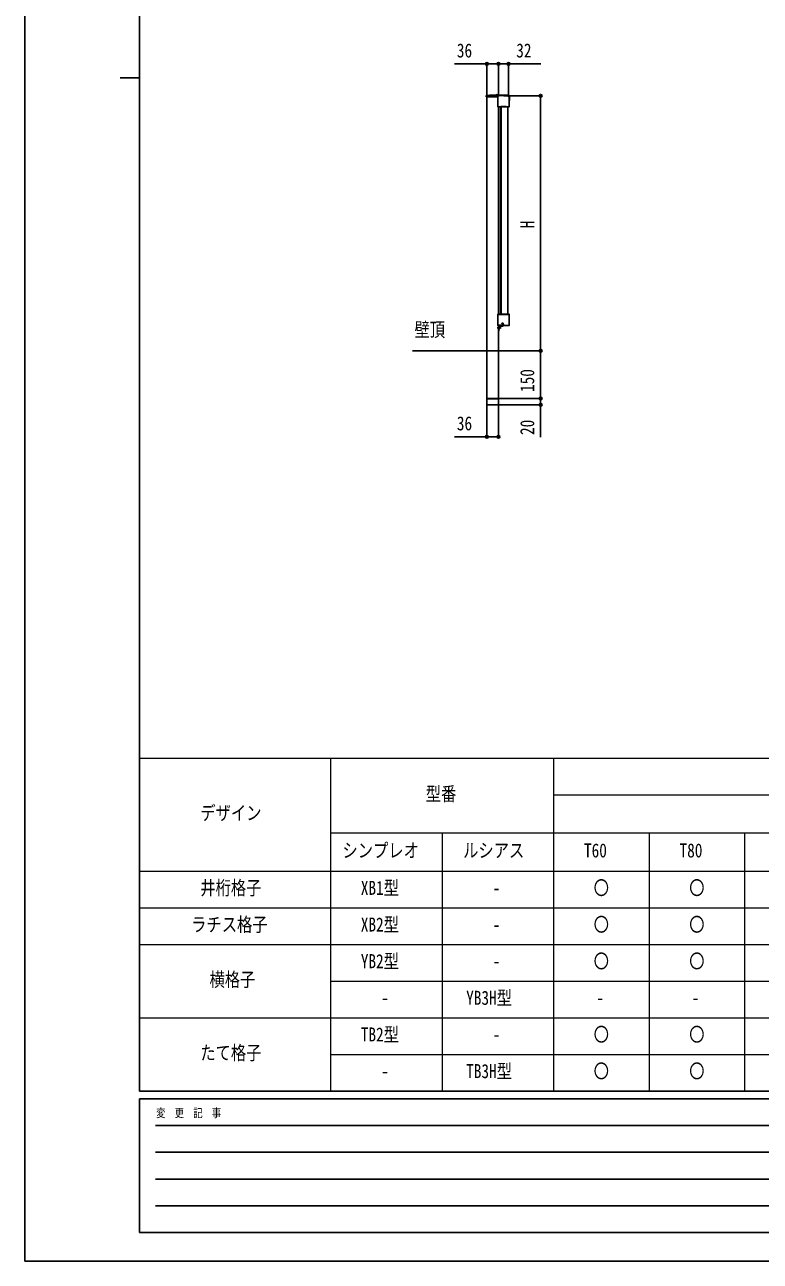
# Model space of a CAD drawing. Units: millimetres, scale not verified. Extents: x -5046 to 5046, y -3564 to 3564.
# Drawn here: x -5046 to -2737, y -3564 to 316 of the extents above; entities that cross this region are included whole.
import ezdxf
from ezdxf.enums import TextEntityAlignment as Align

# ---------------------------------------------------------------- set-up
doc = ezdxf.new("R2010")
doc.units = ezdxf.units.MM
doc.header["$LTSCALE"] = 18
doc.layers.add('0-1_TABLE1', color=7, linetype='Continuous', lineweight=18)
for name, color, linetype in [('0-2_USER1', 3, 'Continuous'), ('0-3_YKK_A1', 4, 'Continuous'), ('0-4_YKK_D', 6, 'Continuous'), ('0-5_YKK_ZWAK', 7, 'Continuous')]:
    doc.layers.add(name, color=color, linetype=linetype)
doc.styles.add('ＭＳ ゴシック', font='')
doc.styles.get('ＭＳ ゴシック').set_extended_font_data('MS Gothic')

msp = doc.modelspace()

# ---------------------------------------------------------------- linework, layer by layer
at = {"layer": '0-1_TABLE1'}
for p, q in [((-4685.98, -1985), (-85.98, -1985)), ((-4685.98, -1985), (-4685.98, -3030)), ((-4085.98, -1985), (-4085.98, -3030)), ((-3385.98, -1985), (-3385.98, -3030)), ((-3385.98, -2100), (-85.98, -2100)), ((-4085.98, -2220), (-85.98, -2220)), ((-3735.98, -2220), (-3735.98, -3030)), ((-3085.98, -2220), (-3085.98, -3030)), ((-2785.98, -2220), (-2785.98, -3030)), ((-4685.98, -2340), (-85.98, -2340)), ((-4685.98, -2455), (-85.98, -2455)), ((-4685.98, -2570), (-85.98, -2570)), ((-4085.98, -2685), (-85.98, -2685)), ((-4685.98, -2800), (-85.98, -2800)), ((-4085.98, -2915), (-85.98, -2915)), ((-4685.98, -3030), (-85.98, -3030))]:
    msp.add_line(p, q, dxfattribs=at)
at = {"layer": '0-3_YKK_A1'}
for p, q in [((-3597.02, 90.07), (-3597.02, 93.07)), ((-3563.52, 90.07), (-3597.02, 90.07)), ((-3595.52, 94.57), (-3528.03, 94.57)), ((-3595.02, -706.83), (-3595.02, 90.07)), ((-3585.72, 95.57), (-3565.92, 95.57)), ((-3558.25, 94.57), (-3566.2, 94.57)), ((-3564.3, 96.65), (-3563.37, 94.78)), ((-3561.25, 92.34), (-3563.52, 90.07)), ((-3563.37, 94.78), (-3562.22, 94.18)), ((-3562.65, 97.06), (-3562.65, 96.17)), ((-3562.22, 98.07), (-3562.22, 92.43)), ((-3561.25, 93.3), (-3561.25, 59.8)), ((-3525.77, 94.28), (-3560.27, 94.28)), ((-3559.02, 94.57), (-3559.31, 94.28)), ((-3558.53, 95.57), (-3527.73, 95.57)), ((-3524.79, 59.8), (-3524.79, 93.3)), ((-3524.78, 64.05), (-3524.53, 92.34)), ((-3560.27, 58.82), (-3560.05, 58.82)), ((-3560.05, 58.82), (-3559.77, 59.01)), ((-3559.02, 59.01), (-3559.02, -592.67)), ((-3557.52, 58.67), (-3529.22, 58.67)), ((-3552.72, 58.67), (-3552.72, 59.01)), ((-3551.52, 58.67), (-3551.52, -592.33)), ((-3551.02, 59.08), (-3535.02, 59.08)), ((-3550.72, 58.67), (-3550.72, -592.33)), ((-3540.52, 58.67), (-3540.52, 59.08)), ((-3535.02, 59.08), (-3534.02, 59.01)), ((-3534.02, 59.01), (-3526.27, 59.01)), ((-3529.22, 58.67), (-3529.22, -592.33)), ((-3525.99, 58.82), (-3526.27, 59.01)), ((-3525.99, 58.82), (-3525.77, 58.82)), ((-3561.25, -593.45), (-3561.25, -626.95)), ((-3560.05, -592.47), (-3560.27, -592.47)), ((-3560.05, -592.47), (-3559.77, -592.67)), ((-3552.02, -592.67), (-3559.77, -592.67)), ((-3552.72, -592.93), (-3552.72, -592.33)), ((-3551.02, -592.73), (-3552.02, -592.67)), ((-3535.02, -592.73), (-3551.02, -592.73)), ((-3548.22, -619.83), (-3548.72, -620.33)), ((-3548.22, -619.83), (-3545.72, -619.83)), ((-3540.52, -592.83), (-3540.52, -592.33)), ((-3525.99, -592.47), (-3526.27, -592.67)), ((-3525.77, -592.47), (-3525.99, -592.47)), ((-3524.79, -626.95), (-3524.79, -593.45)), ((-3550.02, -634.83), (-3563.06, -634.83)), ((-3560.27, -627.94), (-3525.77, -627.94)), ((-3559.02, -627.94), (-3559.02, -629.83)), ((-3559.02, -645.83), (-3559.02, -629.33)), ((-3559.02, -629.83), (-3559.02, -645.83)), ((-3559.02, -645.83), (-3559.02, -706.83)), ((-3557.52, -645.83), (-3559.02, -645.83)), ((-3557.52, -645.83), (-3559.02, -645.83)), ((-3557.52, -628.83), (-3557.52, -645.83)), ((-3557.52, -630.58), (-3557.52, -636.83)), ((-3557.52, -630.58), (-3557.01, -630.58)), ((-3557.52, -639.08), (-3557.52, -632.83)), ((-3557.52, -639.08), (-3557.01, -639.08)), ((-3557.02, -628.33), (-3546.22, -628.33)), ((-3557.01, -630.58), (-3557.01, -636.83)), ((-3557.01, -639.08), (-3557.01, -632.83)), ((-3545.72, -626.83), (-3556.52, -626.83)), ((-3556.52, -639.83), (-3556.52, -630.33)), ((-3555.52, -629.33), (-3546.22, -629.33)), ((-3545.22, -621.83), (-3545.22, -626.33)), ((-3543.72, -621.83), (-3543.72, -625.83)), ((-3542.72, -623.83), (-3542.72, -625.83)), ((-3489.69, -706.83), (-3828.84, -706.83)), ((-3559.02, -706.83), (-3559.02, -856.83)), ((-3558.82, -857.83), (-3595.22, -857.83)), ((-3595.22, -876.83), (-3558.82, -876.83))]:
    msp.add_line(p, q, dxfattribs=at)
for points in [[(-3561.8, 97.06), (-3561.8, 96.17), (-3562.65, 96.17)], [(-3560.15, 96.65), (-3561.08, 94.78), (-3562.22, 94.18)], [(-3559.77, 59.01), (-3552.02, 59.01), (-3551.02, 59.08)], [(-3557.52, 58.67), (-3557.52, -592.33), (-3529.22, -592.33)], [(-3548.72, -620.33), (-3548.72, -621.33), (-3545.72, -621.33)], [(-3526.27, -592.67), (-3534.02, -592.67), (-3535.02, -592.73)], [(-3555.43, -632.75), (-3557.33, -633.68), (-3557.94, -634.83)], [(-3555.43, -636.9), (-3557.33, -635.97), (-3557.94, -634.83)], [(-3559.02, -856.83), (-3595.02, -856.83), (-3595.02, -706.83)], [(-3595.22, -876.83), (-3595.22, -856.83), (-3558.82, -856.83), (-3558.82, -876.83)]]:
    msp.add_lwpolyline(points, dxfattribs=at)
for centre, radius, start, end in [((-3595.52, 93.07), 1.5, 90, 180), ((-3585.72, 94.57), 1, 90, 180), ((-3566.2, 94.85), 0.274, 142.28591, 270), ((-3562.22, 91.77), 5.3, 94.59941, 142.28591), ((-3562.22, 91.77), 5.3, 37.71409, 85.40059), ((-3560.27, 93.3), 0.981, 90, 180), ((-3558.25, 94.85), 0.274, 270, 37.71409), ((-3528.03, 92.07), 2.5, 62.07874, 90), ((-3527.73, 92.37), 3.2, 359.5, 90), ((-3525.77, 93.3), 0.981, 0, 90), ((-3560.27, 59.8), 0.981, 180, 270), ((-3525.77, 59.8), 0.981, 270, 0), ((-3560.27, -593.45), 0.981, 90, 180), ((-3545.72, -621.83), 2, 0, 90), ((-3525.77, -593.45), 0.981, 0, 90), ((-3560.27, -626.95), 0.981, 180, 270), ((-3556.52, -629.33), 2.5, 90, 180), ((-3557.02, -628.83), 0.5, 90, 180), ((-3557.52, -639.83), 1, 270, 0), ((-3557.52, -639.83), 1, 270, 0), ((-3560.55, -634.83), 5.53, 43.21261, 50.20587), ((-3560.55, -634.83), 5.53, 309.79413, 316.78739), ((-3555.52, -630.33), 1, 90, 180), ((-3560.55, -634.83), 5.53, 316.78739, 43.21261), ((-3546.22, -625.83), 2.5, 270, 0), ((-3546.22, -625.83), 3.5, 270, 0), ((-3545.72, -621.83), 0.5, 0, 90), ((-3545.72, -626.33), 0.5, 270, 0), ((-3543.72, -623.83), 1, 0, 90), ((-3525.77, -626.95), 0.981, 270, 0)]:
    msp.add_arc(centre, radius, start, end, dxfattribs=at)
at = {"layer": '0-4_YKK_D'}
for p, q in [((-3595.02, 91.07), (-3595.02, 194.17)), ((-3559.02, 94.07), (-3559.02, 194.17)), ((-3559.02, 91.07), (-3559.02, 194.17)), ((-3527.02, 90), (-3527.02, 194.17)), ((-3542, 93.17), (-3425.42, 93.17)), ((-3426.42, 93.17), (-3426.42, -706.83)), ((-3488.69, -706.83), (-3425.42, -706.83)), ((-3488.69, -706.83), (-3425.42, -706.83)), ((-3426.42, -706.83), (-3426.42, -856.83)), ((-3595.02, -857.83), (-3595.02, -977.83)), ((-3559.02, -857.83), (-3559.02, -977.83)), ((-3557.82, -856.83), (-3425.42, -856.83)), ((-3557.82, -856.83), (-3425.42, -856.83)), ((-3557.82, -876.83), (-3425.42, -876.83))]:
    msp.add_line(p, q, dxfattribs=at)
for points in [[(-3559.02, 193.17), (-3595.02, 193.17), (-3696.42, 193.17)], [(-3559.02, 193.17), (-3527.02, 193.17), (-3425.62, 193.17)], [(-3426.42, -856.83), (-3426.42, -876.83), (-3426.42, -978.23)], [(-3559.02, -976.83), (-3595.02, -976.83), (-3696.42, -976.83)]]:
    msp.add_lwpolyline(points, dxfattribs=at)
for centre in [(-3595.02, 193.17), (-3559.02, 193.17), (-3559.02, 193.17), (-3527.02, 193.17), (-3426.42, 93.17), (-3426.42, -706.83), (-3426.42, -706.83), (-3426.42, -856.83), (-3426.42, -856.83), (-3426.42, -876.83), (-3595.02, -976.83), (-3559.02, -976.83)]:
    msp.add_circle(centre, 4.25, dxfattribs=at)
at = {"layer": '0-5_YKK_ZWAK'}
for p, q in [((-4685.98, -3030), (-4685.98, 3330)), ((-4745.98, 150), (-4685.98, 150)), ((4674.02, -3030), (-4685.98, -3030)), ((-1565.98, -3054), (-4685.98, -3054)), ((-4685.98, -3474), (-4685.98, -3054)), ((-4634.98, -3138), (-1625.98, -3138)), ((-4634.98, -3222), (-1625.98, -3222)), ((-4634.98, -3306), (-1625.98, -3306)), ((-4634.98, -3390), (-1625.98, -3390)), ((-4685.98, -3474), (-1565.98, -3474))]:
    msp.add_line(p, q, dxfattribs=at)
msp.add_lwpolyline([(-5046, -3564), (5046, -3564), (5046, 3564), (-5046, 3564)], close=True, dxfattribs=at)

# ---------------------------------------------------------------- texts
at = {"layer": '0-1_TABLE1', "style": 'ＭＳ ゴシック', "width": 0.8}
for s, p in [('型番', (-3787.18, -2132.5)), ('デザイン', (-4494.78, -2192.5)), ('シンプレオ', (-4048.58, -2310)), ('ルシアス', (-3669.78, -2310)), ('T60', (-3290.38, -2310)), ('T80', (-2990.38, -2310)), ('井桁格子', (-4494.78, -2427.5)), ('XB1型', (-3990.98, -2427.5)), ('〇', (-3259.98, -2427.5)), ('〇', (-2959.98, -2427.5)), ('-', (-3576.98, -2427.5)), ('ラチス格子', (-4523.58, -2542.5)), ('XB2型', (-3990.98, -2542.5)), ('〇', (-3259.98, -2542.5)), ('〇', (-2959.98, -2542.5)), ('-', (-3576.98, -2542.5)), ('YB2型', (-3990.98, -2657.5)), ('〇', (-3259.98, -2657.5)), ('〇', (-2959.98, -2657.5)), ('-', (-3576.98, -2657.5)), ('横格子', (-4465.98, -2715)), ('YB3H型', (-3660.18, -2772.5)), ('-', (-3926.98, -2772.5)), ('-', (-3251.98, -2772.5)), ('-', (-2951.98, -2772.5)), ('TB2型', (-3990.98, -2887.5)), ('〇', (-3259.98, -2887.5)), ('〇', (-2959.98, -2887.5)), ('-', (-3576.98, -2887.5)), ('たて格子', (-4494.78, -2945)), ('TB3H型', (-3660.18, -3002.5)), ('〇', (-3259.98, -3002.5)), ('〇', (-2959.98, -3002.5)), ('-', (-3926.98, -3002.5))]:
    msp.add_text(s, height=43.99, dxfattribs=at).set_placement(p, align=Align.BOTTOM_LEFT)
at = {"layer": '0-2_USER1', "style": 'ＭＳ ゴシック', "width": 0.8}
msp.add_text('壁頂', height=43.99, dxfattribs=at).set_placement((-3822.32, -675.84), align=Align.BOTTOM_LEFT)
at = {"layer": '0-4_YKK_D', "style": 'ＭＳ ゴシック', "width": 0.8}
for s, p in [('36', (-3689.42, 200.17)), ('32', (-3503.02, 200.17)), ('36', (-3689.42, -969.83))]:
    msp.add_text(s, height=43.99, dxfattribs=at).set_placement(p, align=Align.BOTTOM_LEFT)
for s, p in [('H', (-3433.42, -322.83)), ('150', (-3433.42, -836.23)), ('20', (-3433.42, -971.23))]:
    msp.add_text(s, height=43.99, rotation=90, dxfattribs=at).set_placement(p, align=Align.BOTTOM_LEFT)
at = {"layer": '0-5_YKK_ZWAK', "style": 'ＭＳ ゴシック', "width": 0.8}
msp.add_text('変  更  記  事', height=26.39, dxfattribs=at).set_placement((-4633.57, -3120), align=Align.BOTTOM_LEFT)

doc.saveas('drawing.dxf')
